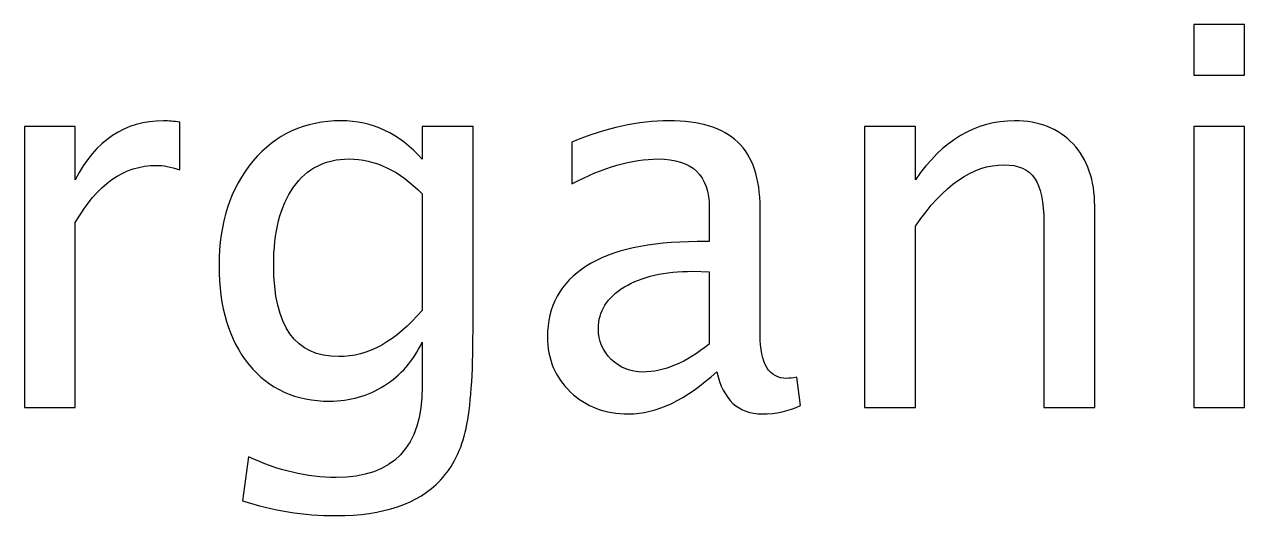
# Model space of a CAD drawing. Header units: centimetres. Extents: x -142 to 94, y -75 to 149.
# Drawn here: x -33.14 to -20.96, y -14.85 to -9.94 of the extents above; entities that cross this region are included whole.
import ezdxf

# ---------------------------------------------------------------- set-up
doc = ezdxf.new("R2010")
doc.units = ezdxf.units.CM
doc.header["$MEASUREMENT"] = 0
doc.layers.add('Layer 1', color=7, linetype='Continuous')

msp = doc.modelspace()

# ---------------------------------------------------------------- linework, layer by layer
at = {"layer": 'Layer 1'}
for points, knots in [([(-21.46564, -10.45217), (-21.46564, -10.45217), (-21.46564, -9.94417), (-21.46564, -9.94417), (-21.46564, -9.94417), (-21.46564, -9.94417), (-20.95764, -9.94417), (-20.95764, -9.94417), (-20.95764, -9.94417), (-20.95764, -9.94417), (-20.95764, -10.45217), (-20.95764, -10.45217), (-20.95764, -10.45217), (-20.95764, -10.45217), (-21.46564, -10.45217), (-21.46564, -10.45217)], [0, 0, 0, 0, 0.2, 0.2, 0.2, 0.2, 0.4, 0.4, 0.4, 0.4, 0.6, 0.6, 0.6, 0.6, 1, 1, 1, 1]), ([(-33.13641, -13.77005), (-33.13641, -13.77005), (-33.13641, -10.96546), (-33.13641, -10.96546), (-33.13641, -10.96546), (-33.13641, -10.96546), (-32.62841, -10.96546), (-32.62841, -10.96546), (-32.62841, -10.96546), (-32.62841, -10.96546), (-32.62841, -11.49551), (-32.62841, -11.49551), (-32.62841, -11.49551), (-32.42644, -11.10305), (-32.13364, -10.90726), (-31.74911, -10.90726), (-31.74911, -10.90726), (-31.69708, -10.90726), (-31.64239, -10.91167), (-31.58595, -10.92049), (-31.58595, -10.92049), (-31.58595, -10.92049), (-31.58595, -11.39585), (-31.58595, -11.39585), (-31.58595, -11.39585), (-31.67414, -11.36675), (-31.75176, -11.35176), (-31.81878, -11.35176), (-31.81878, -11.35176), (-32.14158, -11.35176), (-32.41145, -11.54226), (-32.62841, -11.92414), (-32.62841, -11.92414), (-32.62841, -11.92414), (-32.62841, -13.77005), (-32.62841, -13.77005), (-32.62841, -13.77005), (-32.62841, -13.77005), (-33.13641, -13.77005), (-33.13641, -13.77005)], [0, 0, 0, 0, 0.09090909, 0.09090909, 0.09090909, 0.09090909, 0.18181818, 0.18181818, 0.18181818, 0.18181818, 0.27272727, 0.27272727, 0.27272727, 0.27272727, 0.36363636, 0.36363636, 0.36363636, 0.36363636, 0.45454545, 0.45454545, 0.45454545, 0.45454545, 0.54545455, 0.54545455, 0.54545455, 0.54545455, 0.63636364, 0.63636364, 0.63636364, 0.63636364, 0.72727273, 0.72727273, 0.72727273, 0.72727273, 0.81818182, 0.81818182, 0.81818182, 0.81818182, 1, 1, 1, 1]), ([(-30.96066, -14.70138), (-30.96066, -14.70138), (-30.90068, -14.26218), (-30.90068, -14.26218), (-30.90068, -14.26218), (-30.60611, -14.39976), (-30.31419, -14.46855), (-30.02579, -14.46855), (-30.02579, -14.46855), (-29.45341, -14.46855), (-29.16678, -14.16516), (-29.16678, -13.55927), (-29.16678, -13.55927), (-29.16678, -13.55927), (-29.16678, -13.11829), (-29.16678, -13.11829), (-29.16678, -13.11829), (-29.25497, -13.30438), (-29.38021, -13.44814), (-29.54337, -13.55133), (-29.54337, -13.55133), (-29.70653, -13.65452), (-29.88821, -13.70655), (-30.08841, -13.70655), (-30.08841, -13.70655), (-30.42796, -13.70655), (-30.69695, -13.58484), (-30.89539, -13.34142), (-30.89539, -13.34142), (-31.09383, -13.09801), (-31.19349, -12.76816), (-31.19349, -12.35188), (-31.19349, -12.35188), (-31.19349, -11.9259), (-31.0806, -11.57842), (-30.85482, -11.30942), (-30.85482, -11.30942), (-30.62816, -11.04131), (-30.33624, -10.90726), (-29.97729, -10.90726), (-29.97729, -10.90726), (-29.66332, -10.90726), (-29.39256, -11.03426), (-29.16678, -11.28914), (-29.16678, -11.28914), (-29.16678, -11.28914), (-29.16678, -10.96546), (-29.16678, -10.96546), (-29.16678, -10.96546), (-29.16678, -10.96546), (-28.65878, -10.96546), (-28.65878, -10.96546), (-28.65878, -10.96546), (-28.65878, -10.96546), (-28.65878, -13.00452), (-28.65878, -13.00452), (-28.65878, -13.00452), (-28.65878, -13.44285), (-28.68171, -13.7674), (-28.72757, -13.97819), (-28.72757, -13.97819), (-28.77255, -14.18897), (-28.85898, -14.36184), (-28.98422, -14.49589), (-28.98422, -14.49589), (-29.20647, -14.73137), (-29.55395, -14.84955), (-30.02579, -14.84955), (-30.02579, -14.84955), (-30.34947, -14.84955), (-30.6608, -14.80016), (-30.96066, -14.70138)], [0, 0, 0, 0, 0.05263158, 0.05263158, 0.05263158, 0.05263158, 0.10526316, 0.10526316, 0.10526316, 0.10526316, 0.15789474, 0.15789474, 0.15789474, 0.15789474, 0.21052632, 0.21052632, 0.21052632, 0.21052632, 0.26315789, 0.26315789, 0.26315789, 0.26315789, 0.31578947, 0.31578947, 0.31578947, 0.31578947, 0.36842105, 0.36842105, 0.36842105, 0.36842105, 0.42105263, 0.42105263, 0.42105263, 0.42105263, 0.47368421, 0.47368421, 0.47368421, 0.47368421, 0.52631579, 0.52631579, 0.52631579, 0.52631579, 0.57894737, 0.57894737, 0.57894737, 0.57894737, 0.63157895, 0.63157895, 0.63157895, 0.63157895, 0.68421053, 0.68421053, 0.68421053, 0.68421053, 0.73684211, 0.73684211, 0.73684211, 0.73684211, 0.78947368, 0.78947368, 0.78947368, 0.78947368, 0.84210526, 0.84210526, 0.84210526, 0.84210526, 0.89473684, 0.89473684, 0.89473684, 0.89473684, 1, 1, 1, 1]), ([(-26.22637, -13.41286), (-26.53152, -13.69332), (-26.82521, -13.83355), (-27.10743, -13.83355), (-27.10743, -13.83355), (-27.33939, -13.83355), (-27.53253, -13.76123), (-27.68511, -13.61571), (-27.68511, -13.61571), (-27.83857, -13.47019), (-27.9153, -13.28674), (-27.9153, -13.06538), (-27.9153, -13.06538), (-27.9153, -12.75934), (-27.78653, -12.52386), (-27.529, -12.35982), (-27.529, -12.35982), (-27.27148, -12.19578), (-26.90194, -12.11376), (-26.4204, -12.11376), (-26.4204, -12.11376), (-26.4204, -12.11376), (-26.30134, -12.11376), (-26.30134, -12.11376), (-26.30134, -12.11376), (-26.30134, -12.11376), (-26.30134, -11.77597), (-26.30134, -11.77597), (-26.30134, -11.77597), (-26.30134, -11.45053), (-26.47067, -11.28826), (-26.81022, -11.28826), (-26.81022, -11.28826), (-27.07304, -11.28826), (-27.36055, -11.37116), (-27.67188, -11.53697), (-27.67188, -11.53697), (-27.67188, -11.53697), (-27.67188, -11.11892), (-27.67188, -11.11892), (-27.67188, -11.11892), (-27.32969, -10.97781), (-27.00689, -10.90726), (-26.70439, -10.90726), (-26.70439, -10.90726), (-26.39306, -10.90726), (-26.16287, -10.97781), (-26.01559, -11.11981), (-26.01559, -11.11981), (-25.86742, -11.2618), (-25.79334, -11.48052), (-25.79334, -11.77597), (-25.79334, -11.77597), (-25.79334, -11.77597), (-25.79334, -13.04333), (-25.79334, -13.04333), (-25.79334, -13.04333), (-25.79334, -13.33349), (-25.70426, -13.47901), (-25.52523, -13.47901), (-25.52523, -13.47901), (-25.50318, -13.47901), (-25.47055, -13.47548), (-25.42733, -13.46842), (-25.42733, -13.46842), (-25.42733, -13.46842), (-25.39117, -13.75065), (-25.39117, -13.75065), (-25.39117, -13.75065), (-25.5067, -13.80621), (-25.6337, -13.83355), (-25.77305, -13.83355), (-25.77305, -13.83355), (-26.0103, -13.83355), (-26.16111, -13.69332), (-26.22637, -13.41286)], [0, 0, 0, 0, 0.05, 0.05, 0.05, 0.05, 0.1, 0.1, 0.1, 0.1, 0.15, 0.15, 0.15, 0.15, 0.2, 0.2, 0.2, 0.2, 0.25, 0.25, 0.25, 0.25, 0.3, 0.3, 0.3, 0.3, 0.35, 0.35, 0.35, 0.35, 0.4, 0.4, 0.4, 0.4, 0.45, 0.45, 0.45, 0.45, 0.5, 0.5, 0.5, 0.5, 0.55, 0.55, 0.55, 0.55, 0.6, 0.6, 0.6, 0.6, 0.65, 0.65, 0.65, 0.65, 0.7, 0.7, 0.7, 0.7, 0.75, 0.75, 0.75, 0.75, 0.8, 0.8, 0.8, 0.8, 0.85, 0.85, 0.85, 0.85, 0.9, 0.9, 0.9, 0.9, 1, 1, 1, 1]), ([(-24.75, -13.77005), (-24.75, -13.77005), (-24.75, -10.96546), (-24.75, -10.96546), (-24.75, -10.96546), (-24.75, -10.96546), (-24.242, -10.96546), (-24.242, -10.96546), (-24.242, -10.96546), (-24.242, -10.96546), (-24.242, -11.49551), (-24.242, -11.49551), (-24.242, -11.49551), (-23.97301, -11.10305), (-23.64316, -10.90726), (-23.25334, -10.90726), (-23.25334, -10.90726), (-23.00816, -10.90726), (-22.81325, -10.98399), (-22.66949, -11.13833), (-22.66949, -11.13833), (-22.52573, -11.29178), (-22.45341, -11.49904), (-22.45341, -11.75833), (-22.45341, -11.75833), (-22.45341, -11.75833), (-22.45341, -13.77005), (-22.45341, -13.77005), (-22.45341, -13.77005), (-22.45341, -13.77005), (-22.96142, -13.77005), (-22.96142, -13.77005), (-22.96142, -13.77005), (-22.96142, -13.77005), (-22.96142, -11.92414), (-22.96142, -11.92414), (-22.96142, -11.92414), (-22.96142, -11.716), (-22.99228, -11.56783), (-23.05314, -11.47964), (-23.05314, -11.47964), (-23.11487, -11.39056), (-23.2163, -11.34647), (-23.35829, -11.34647), (-23.35829, -11.34647), (-23.6705, -11.34647), (-23.96507, -11.55019), (-24.242, -11.95765), (-24.242, -11.95765), (-24.242, -11.95765), (-24.242, -13.77005), (-24.242, -13.77005), (-24.242, -13.77005), (-24.242, -13.77005), (-24.75, -13.77005), (-24.75, -13.77005)], [0, 0, 0, 0, 0.06666667, 0.06666667, 0.06666667, 0.06666667, 0.13333333, 0.13333333, 0.13333333, 0.13333333, 0.2, 0.2, 0.2, 0.2, 0.26666667, 0.26666667, 0.26666667, 0.26666667, 0.33333333, 0.33333333, 0.33333333, 0.33333333, 0.4, 0.4, 0.4, 0.4, 0.46666667, 0.46666667, 0.46666667, 0.46666667, 0.53333333, 0.53333333, 0.53333333, 0.53333333, 0.6, 0.6, 0.6, 0.6, 0.66666667, 0.66666667, 0.66666667, 0.66666667, 0.73333333, 0.73333333, 0.73333333, 0.73333333, 0.8, 0.8, 0.8, 0.8, 0.86666667, 0.86666667, 0.86666667, 0.86666667, 1, 1, 1, 1]), ([(-21.46564, -13.77005), (-21.46564, -13.77005), (-21.46564, -10.96546), (-21.46564, -10.96546), (-21.46564, -10.96546), (-21.46564, -10.96546), (-20.95764, -10.96546), (-20.95764, -10.96546), (-20.95764, -10.96546), (-20.95764, -10.96546), (-20.95764, -13.77005), (-20.95764, -13.77005), (-20.95764, -13.77005), (-20.95764, -13.77005), (-21.46564, -13.77005), (-21.46564, -13.77005)], [0, 0, 0, 0, 0.2, 0.2, 0.2, 0.2, 0.4, 0.4, 0.4, 0.4, 0.6, 0.6, 0.6, 0.6, 1, 1, 1, 1]), ([(-29.16678, -12.79991), (-29.16678, -12.79991), (-29.16678, -11.63663), (-29.16678, -11.63663), (-29.16678, -11.63663), (-29.39079, -11.40467), (-29.63509, -11.28826), (-29.89879, -11.28826), (-29.89879, -11.28826), (-30.13339, -11.28826), (-30.31684, -11.38174), (-30.44913, -11.5696), (-30.44913, -11.5696), (-30.5823, -11.75657), (-30.64845, -12.01674), (-30.64845, -12.34835), (-30.64845, -12.34835), (-30.64845, -12.95778), (-30.43237, -13.26205), (-29.99934, -13.26205), (-29.99934, -13.26205), (-29.70477, -13.26205), (-29.42695, -13.10771), (-29.16678, -12.79991)], [0, 0, 0, 0, 0.14285714, 0.14285714, 0.14285714, 0.14285714, 0.28571429, 0.28571429, 0.28571429, 0.28571429, 0.42857143, 0.42857143, 0.42857143, 0.42857143, 0.57142857, 0.57142857, 0.57142857, 0.57142857, 0.71428571, 0.71428571, 0.71428571, 0.71428571, 1, 1, 1, 1]), ([(-26.30134, -13.13593), (-26.30134, -13.13593), (-26.30134, -12.41538), (-26.30134, -12.41538), (-26.30134, -12.41538), (-26.30134, -12.41538), (-26.4645, -12.41009), (-26.4645, -12.41009), (-26.4645, -12.41009), (-26.74672, -12.41009), (-26.97426, -12.46213), (-27.148, -12.5662), (-27.148, -12.5662), (-27.32087, -12.67115), (-27.4073, -12.80961), (-27.4073, -12.98247), (-27.4073, -12.98247), (-27.4073, -13.1033), (-27.36408, -13.20561), (-27.27853, -13.28939), (-27.27853, -13.28939), (-27.1921, -13.37317), (-27.08715, -13.41551), (-26.9628, -13.41551), (-26.9628, -13.41551), (-26.75113, -13.41551), (-26.53064, -13.32202), (-26.30134, -13.13593)], [0, 0, 0, 0, 0.125, 0.125, 0.125, 0.125, 0.25, 0.25, 0.25, 0.25, 0.375, 0.375, 0.375, 0.375, 0.5, 0.5, 0.5, 0.5, 0.625, 0.625, 0.625, 0.625, 0.75, 0.75, 0.75, 0.75, 1, 1, 1, 1])]:
    msp.add_open_spline(points, degree=3, knots=knots, dxfattribs=at)

doc.saveas('drawing.dxf')
